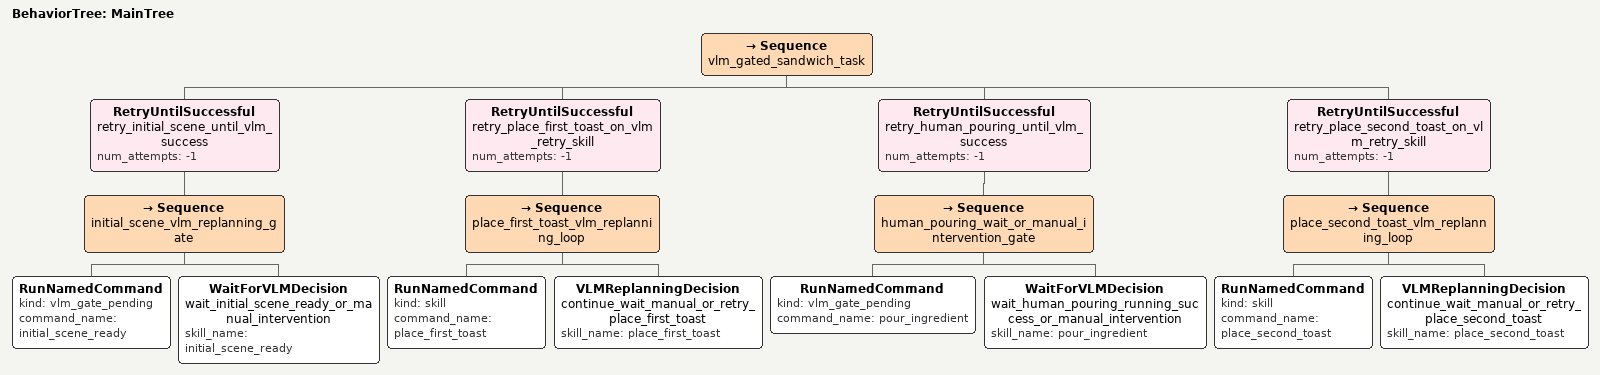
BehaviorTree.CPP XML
<root BTCPP_format="4" main_tree_to_execute="MainTree">
  <!-- MainTree is the entry point loaded by sandwich_bt_runner. -->
  <BehaviorTree ID="MainTree">
    <!-- Execute the VLM-gated sandwich stages in order. -->
    <Sequence name="vlm_gated_sandwich_task">
      <!-- Stage 0: wait until the VLM confirms the initial scene is ready. -->
      <RetryUntilSuccessful name="retry_initial_scene_until_vlm_success" num_attempts="-1">
        <Sequence name="initial_scene_vlm_replanning_gate">
          <RunNamedCommand kind="vlm_gate_pending" command_name="initial_scene_ready"/>
          <WaitForVLMDecision name="wait_initial_scene_ready_or_manual_intervention" skill_name="initial_scene_ready"/>
        </Sequence>
      </RetryUntilSuccessful>

      <!-- Stage 1: place the first toast, then verify it. -->
      <RetryUntilSuccessful name="retry_place_first_toast_on_vlm_retry_skill" num_attempts="-1">
        <Sequence name="place_first_toast_vlm_replanning_loop">
          <RunNamedCommand kind="skill" command_name="place_first_toast"/>
          <VLMReplanningDecision
            name="continue_wait_manual_or_retry_place_first_toast"
            skill_name="place_first_toast"/>
        </Sequence>
      </RetryUntilSuccessful>

      <!-- Stage 2: human pouring is represented as a VLM verification gate. -->
      <RetryUntilSuccessful name="retry_human_pouring_until_vlm_success" num_attempts="-1">
        <Sequence name="human_pouring_wait_or_manual_intervention_gate">
          <RunNamedCommand kind="vlm_gate_pending" command_name="pour_ingredient"/>
          <WaitForVLMDecision
            name="wait_human_pouring_running_success_or_manual_intervention"
            skill_name="pour_ingredient"/>
        </Sequence>
      </RetryUntilSuccessful>

      <!-- Stage 3: place the second toast, then verify it. -->
      <RetryUntilSuccessful name="retry_place_second_toast_on_vlm_retry_skill" num_attempts="-1">
        <Sequence name="place_second_toast_vlm_replanning_loop">
          <RunNamedCommand kind="skill" command_name="place_second_toast"/>
          <VLMReplanningDecision
            name="continue_wait_manual_or_retry_place_second_toast"
            skill_name="place_second_toast"/>
        </Sequence>
      </RetryUntilSuccessful>
    </Sequence>
  </BehaviorTree>

</root>
